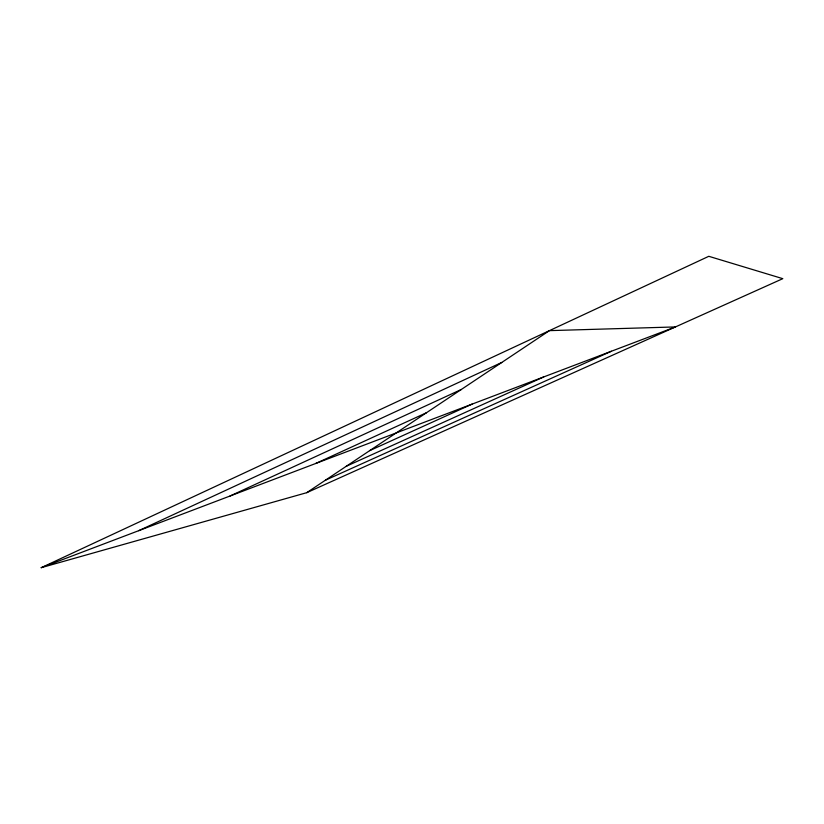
<?xml version="1.0" encoding="UTF-8"?>
<svg xmlns="http://www.w3.org/2000/svg" width="824" height="824" viewBox="0 0 824 824"><rect width="100%" height="100%" fill="white"/><g stroke="black" fill="none" stroke-linecap="round" stroke-linejoin="round"><path stroke-width="1.24" d="M306.703 492.69L549.443 330.64L675.433 326.932L41.2 567.695L306.703 492.69L782.8 278.667L708.805 256.305L41.2 567.695M138.7 530.687L501.754 362.467M229.999 496.027L461.275 389.494M315.674 463.5L426.472 412.731M369.719 450.625L472.111 404.11M346.276 466.271L543.706 376.939M325.408 480.207L611.377 351.24"/></g></svg>
